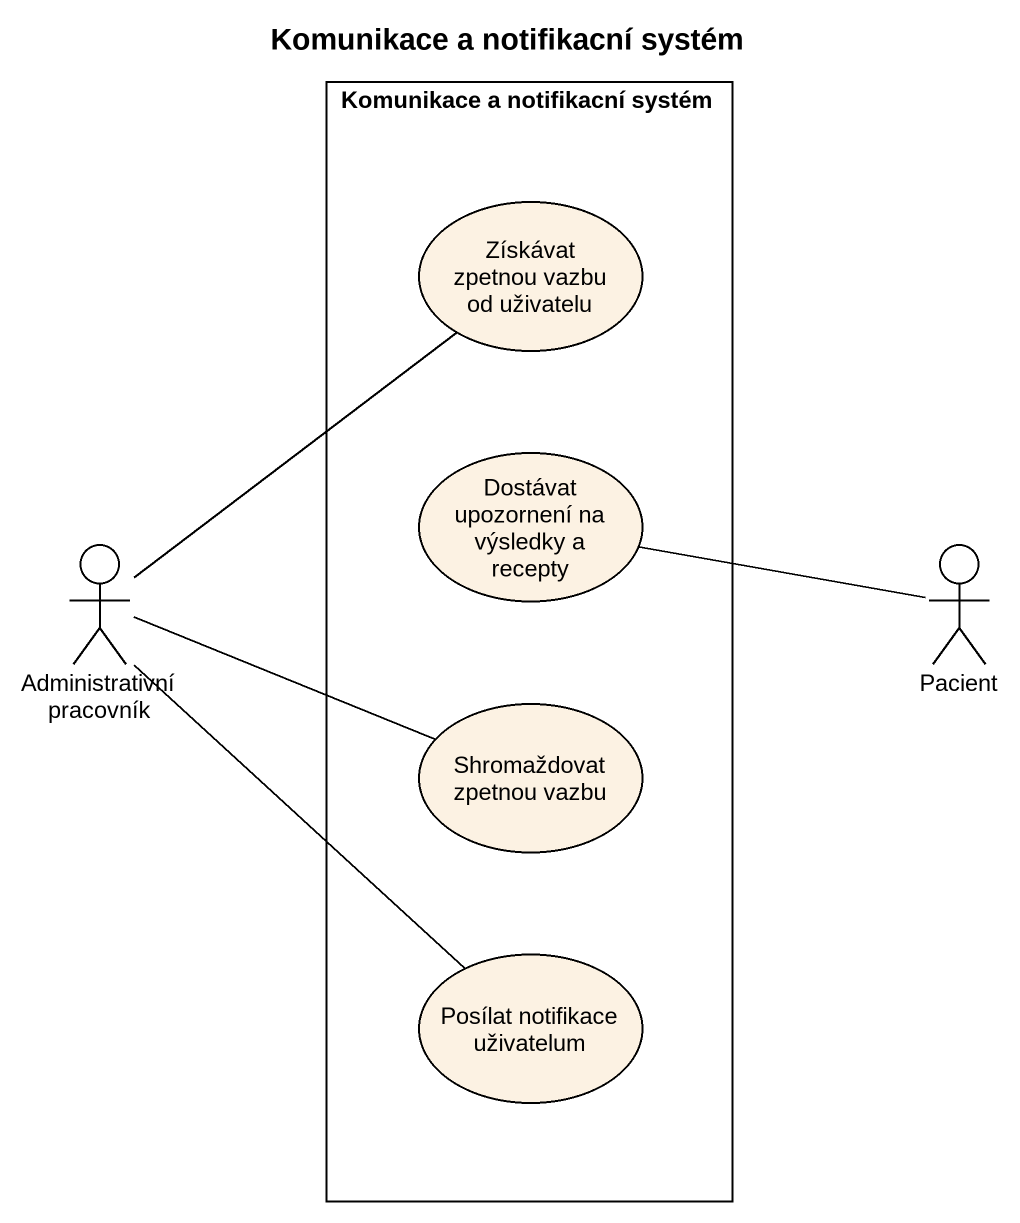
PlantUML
@startuml
title Komunikace a notifikacní systém
rectangle "Komunikace a notifikacní systém" as Komunikace_a_notifikacní {
  usecase "Získávat zpetnou vazbu od uživatelu" as Získávat_zpetnou_vazbu_od
  usecase "Dostávat upozornení na výsledky a recepty" as Dostávat_upozornení_na
  usecase "Shromaždovat zpetnou vazbu" as Shromaždovat_zpetnou_vazbu
  usecase "Posílat notifikace uživatelum" as Posílat_notifikace
}
actor "Administrativní pracovník" as Administrativní_pracovník
actor Pacient
Dostávat_upozornení_na -right- Pacient
Administrativní_pracovník -up- Získávat_zpetnou_vazbu_od
Shromaždovat_zpetnou_vazbu -left- Administrativní_pracovník
Posílat_notifikace -up- Administrativní_pracovník
@enduml
